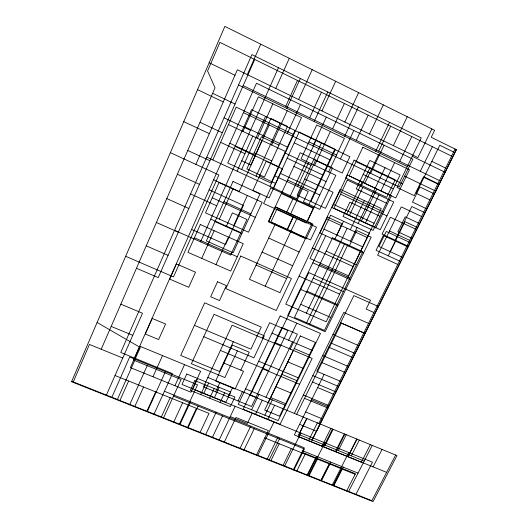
<?xml version="1.0" encoding="UTF-8"?>
<svg xmlns="http://www.w3.org/2000/svg" width="528" height="528" viewBox="0 0 528 528"><rect width="100%" height="100%" fill="white"/><g stroke="black" fill="none" stroke-linecap="round" stroke-linejoin="round"><path stroke-width="0.79" d="M73.273 381.916L89.456 344.441L122.753 358.017M101.231 349.239L215.021 87.8L207.57 70.99L219.925 42.372L452.74 156.677M195.881 164.393L237.376 69.769L417.879 157.588L431.884 128.938M247.302 74.6L260.733 44.167M106.392 395.089L142.507 313.262L120.846 304.168M254.753 59.473L158.242 277.609L136.475 268.264M212.85 159.911L236.174 107.131L293.707 134.607M111.857 397.267L129.677 357.04L197.564 384.787L179.381 424.123M135.069 359.251L140.296 347.49L97.099 322.496M117.388 399.465L135.584 358.519M119.935 400.475L128.614 380.992M242.959 131.439L258.397 96.829L301.481 117.625L270.006 186.358M200.548 241.831L278.48 67.709M129.65 404.818L147.206 365.647M237.098 171.131L252.82 136.099M275.748 88.44L289.285 58.311M134.838 406.402L143.557 387.011M201.722 258.364L214.157 230.703M219.377 219.094L232.94 188.925M241.685 169.468L265.564 116.358M257.36 138.244L272.857 103.811M152.968 376.774L162.512 355.588M262.423 137.287L270.91 118.477L287.503 126.416L264.429 177.058L246.893 168.914L261.373 136.785L278.982 145.121M261.947 140.415L250.859 164.987L241.758 160.743M269.207 124.951L239.184 191.479L213.609 179.764M226.4 226.162L232.399 212.89L246.919 219.457L230.644 255.136L174.53 230.32M146.903 411.206L155.654 391.888M147.391 411.398L165.409 371.646M285.767 106.247L297.462 80.441M286.79 108.306L300.333 78.454M215.978 264.62L228.466 237.092M233.706 225.535L247.328 195.512M256.113 176.154L280.084 123.308M271.663 145.009L287.219 110.741M154.064 414.051L172.471 373.6L120.754 352.46L251.889 54.628L421.252 137.914L397.082 187.486L414.229 195.657L423.581 176.669L439.085 184.153M298.604 99.554L312.213 69.663M287.239 133.558L300.458 104.577M174.92 385.691L184.529 364.657M161.35 416.948L170.141 397.723M163.37 418.222L181.104 379.487L133.525 360.056L256.489 83.226L412.87 159.159L399.28 187.011L243.421 112.649M295.066 130.482L270.996 183.058L227.74 163.007L251.526 109.639L349.892 156.73L342.177 173.032L313.711 159.542M273.088 188.879L299.185 132.013L334.864 149.101L308.53 205.267M309.659 117.797L321.427 92.209M173.811 421.905L182.635 402.758M314.16 121.526L327.796 91.958M192.826 388.859L197.617 378.484M321.981 110.933L335.676 81.286M180.028 424.38L190.476 401.795M275.293 223.925L249.44 279.292L279.946 292.664L305.831 237.798M312.992 145.84L326.297 117.124M289.964 196.68L316.173 140.151M200.713 394.568L205.227 384.839M297.541 186.463L308.669 162.499M286.004 213.767L293.238 198.191M187.546 427.37L196.403 408.309M203.828 393.334L208.633 383.005M187.955 427.997L198.132 406.105M321.374 143.075L297.139 195.175L325.479 208.316L333.069 192.271L304.676 178.979M301.462 188.291L296.63 198.673L206.738 157.172M290.572 214.051L315.711 160.063M314.635 165.317L330.363 131.558M233.336 341.748L219.47 371.488L180.728 355.456L204.673 302.828L261.307 327.089L250.906 349.16L194.436 325.327M332.561 128.872L344.395 103.481M287.093 229.687L293.812 215.279M287.1 230.287L293.951 215.602M209.669 398.211L214.196 388.509M215.609 391.802L219.998 382.411M265.214 286.209L296.987 218.262M214.375 397.63L219.193 387.334M237.382 350.856L224.882 377.56L191.374 363.726L214.025 314.325L264.317 335.782L253.902 357.806L203.755 336.719M344.843 122.054L358.618 92.651M200.119 432.373L209.009 413.391L115.031 375.514M310.913 201.557L335.234 149.714M344.652 136.257L358.393 107.006M220.13 402.461L224.671 392.799M328.621 171.923L344.401 138.336L316.747 124.991L301.072 158.908L335.841 175.342L319.777 209.385L303.415 201.815L308.26 191.459L274.804 175.877M205.682 434.584L216.209 412.19M307.237 221.687L332.488 168.016L300.208 152.717L268.356 221.773L306.075 238.9L312.965 224.314L275.174 206.989M228.195 396.944L232.597 387.598M240.794 370.128L249.249 352.183L232.366 345.068L215.609 380.998L235.118 389.024L243.507 371.257L223.945 363.119M340.415 158.928L353.819 130.489M212.256 437.659L222.512 415.945M262.383 338.092L269.636 322.74L287.852 330.581L251.566 406.494L203.485 386.846L232.096 325.189L280.559 345.833M356.288 140.342L368.188 115.163M219.193 439.956L235.145 406.289M238.049 400.976L242.471 391.657M369.481 134.039L383.328 104.887M224.334 442.002L235.983 417.503L268.323 430.584L256.575 454.826M325.736 235.673L287.734 315.467L325.169 331.709L371.21 237.191L356.75 230.512L349.1 246.352M250.312 395.267L308.741 272.62L370.537 300.201L366.148 309.078L373.91 312.523M251.612 409.794L258.977 394.403M375.712 151.265L389.558 122.331M334.561 239.712L342.184 223.793L327.518 217.021L319.922 233.02L363.535 252.952M346.672 214.421L362.155 182.081M336.95 235.052L343.556 221.265M252.199 413.233L247.302 423.463L230.274 416.579M361.555 185.48L370.055 167.732M378.682 151.166L390.647 126.192M288.598 340.256L296.776 323.189M349.404 215.365L362.828 187.361M364.808 183.242L378.437 154.823M370.623 173.342L384.127 145.2M255.493 414.262L262.251 400.178M240.062 448.259L250.694 426.116M265.94 397.274L292.525 341.939M306.372 313.13L347.134 228.287M290.235 349.081L297.403 334.171L281.985 327.538L243.091 409.213L280.084 424.274L312.16 358.426L274.85 342.527M243.863 450.232L254.206 428.736M350.315 229.753L364.346 200.6M268.151 402.607L293.297 350.387M306.247 323.499L344.428 244.22M393.32 145.642L407.253 116.734M264.911 415.219L272.303 399.894M309.639 324.007L347.82 244.867M358.149 223.456L385.044 167.713M350.453 241.243L357.073 227.515M361.251 221.192L376.787 189.017M267.821 419.285L274.606 405.26M365.495 222.836L378.972 194.99M380.952 190.898L394.634 162.637M399.782 161.37L411.807 136.58M257.796 455.308L273.926 422.083M267.214 459.056L277.919 437.118M269.036 460.238L279.451 438.926M270.97 460.548L279.2 443.725M294.353 413.378L343.748 312.431L369.679 323.855M296.657 414.328L341.352 323.11L365.119 333.518M420.321 171.296L432.406 146.692M324.133 374.385L294.367 434.9L386.615 472.362M283.067 465.359L291.324 448.609M306.695 418.453L298.789 434.485L364.208 461.083M306.946 418.559L298.102 436.504L361.357 462.191L370.346 444.629M395.188 240.207L411.807 206.514L424.895 212.718M390.166 251.645L404.956 221.654L417.727 227.647M388.252 255.842L395.518 241.111M284.645 465.986L300.887 433.059M293.449 469.491L304.234 447.744L164.426 391.268M293.911 470.131L304.399 448.998L173.474 396.145M308.497 440.728L317.368 422.842M318.833 423.449L455.083 149.028M312.041 439.877L456.251 149.602M296.875 470.857L305.164 454.179M311.322 441.791L456.449 149.701L431.231 137.267L434.643 130.304L224.855 26.4L71.551 381.711L373.052 501.6L396.97 455.578L249.823 395.069M307.197 474.956L316.496 456.357M307.342 475.471L316.114 457.928M321.981 446.2L330.878 428.399M308.451 475.457L324.799 442.794M309.078 475.708L317.394 459.096M323.565 446.761L332.435 429.04M325.202 445.229L333.161 429.337M320.687 480.777L329.485 463.313M335.372 451.638L344.302 433.924M321.229 480.539L330.561 462.026M321.46 480.632L329.802 464.092M335.993 451.81L344.89 434.161M338.29 450.549L346.269 434.729M332.33 484.955L348.77 452.555M333.036 485.687L341.867 468.296M347.774 456.674L356.73 439.032M333.518 485.43L341.88 468.956M348.097 456.72L357.02 439.151M333.868 485.569L343.226 467.135M351.285 455.836L359.297 440.088M346.579 491.073L355.436 473.761L302.656 452.509M348.652 491.449L372.24 445.408M355.931 494.34L372.464 462.205L195.149 390.007M373.078 466.871L382.061 449.447M395.624 455.024L371.903 500.696L71.722 381.302M302.716 450.8L358.05 473.108M264.772 437.917L355.139 474.296M299.561 424.34L316.543 431.284L322.45 418.922L305.639 411.985M207.86 377.421L256.001 397.221M270.679 397.558L285.622 403.722M245.566 388.872L285.542 405.352M111.17 326.41L132.759 335.346M303.362 394.964L329.036 405.656M311.632 399.802L328.469 406.811M304.504 398.317L328.053 408.104M275.887 386.747L290.849 392.964M281.86 374.352L296.842 380.635M220.381 350.434L268.693 370.669M262.39 368.683L299.574 384.252M312.497 382.001L336.098 391.921M258.694 361.198L298.815 378.055M317.658 387.552L334.521 394.627M287.859 361.891L302.867 368.234M312.833 375.619L338.567 386.483M341.022 381.539L316.807 371.283L353.879 295.594L378.312 306.478M294.274 348.579L309.309 354.994M321.994 362.617L345.649 372.695M272.006 333.155L312.266 350.387M322.661 355.522L348.46 366.564M125.671 256.278L173.521 276.916L218.882 174.966L170.372 152.665M328.634 347.134L352.922 357.588M331.492 343.24L355.205 353.476M332.963 334.468L358.829 345.695M146.236 245.843L168.062 255.354M300.729 304.326L330.746 317.467M340.6 322.7L364.96 333.359M194.41 237.778L237.263 256.747M256.034 265.049L286.592 278.573M156.394 222.506L178.292 232.188M307.025 291.146L337.095 304.425M300.241 289.205L337.801 305.785M299.079 276.104L339.623 294.122M191.572 229.383L225.628 244.51L243.375 205.405L209.141 189.823M262.04 252.074L292.651 265.729M313.243 278.15L343.352 291.562M312.82 262.805L350.493 279.721M166.795 198.601L188.767 208.454M210.712 219.12L240.893 232.663M215.008 221.621L241.864 233.66M299.132 252.001L268.561 238.003M319.75 264.541L349.912 278.091M312.371 248.087L353.054 266.501M190.542 193.954L216.685 205.781M223.978 201.637L250.899 213.866M212.243 197.776L255.308 217.318M326.172 251.11L356.38 264.805M177.382 174.28L199.419 184.318M400.646 261.532L376.081 250.252L383.328 235.462L407.933 246.86M323.994 229.112L362.835 246.919M397.782 264.436L377.612 255.196L401.306 206.903L421.588 216.487M326.324 218.691L367.145 237.514M402.89 257.506L378.906 246.464L386.258 231.462L410.282 242.629M281.371 193.552L313.493 208.395M187.75 150.467L209.847 160.684M333.175 204.244L374.068 223.271M389.512 230.941L409.741 240.346M259.492 176.009L275.715 183.533M408.236 246.259L382.061 234.122L390.311 217.265L416.533 229.555M280.243 173.29L315.751 189.869M287.615 180.022L319.783 195.017M412.137 238.399L397.868 231.746L405.214 216.843L419.509 223.568M339.676 191.407L383.493 211.966M254.199 152.698L271.775 160.941M340.606 194.152L386.971 215.879M183.751 121.664L209.359 133.657M229.832 143.24L255.526 155.272M235.132 146.414L278.48 166.709M380.008 216.262L349.892 202.178L343.061 216.467L373.124 230.399L400.118 174.953L369.857 160.426L356.242 188.905L386.397 203.128M220.625 142.322L244.926 153.688M287.159 158.215L322.733 174.979M200.013 122.291L222.189 132.719M293.891 166.412L326.113 181.559M228.459 124.588L285.872 151.721M284.803 152.896L311.038 165.284M426.789 208.91L412.467 202.112L419.918 186.998L434.26 193.875M244.002 126.509L287.456 147.101M224.063 117.823L250.457 130.324M308.939 141.88L336.541 155.067M429.851 199.848L416.137 193.294L439.804 145.246L453.592 152.031M197.558 89.674L223.265 101.944M363.165 174.431L393.367 188.813M294.221 142.831L329.855 159.779M356.05 161.647L402.587 183.902M212.626 93.304L235.079 104.042M404.587 176.147L435.851 191.162M243.19 85.661L440.603 181.104M238.517 84.988L407.306 166.525M423.964 177.395L437.705 184.028M209.174 62.746L234.973 75.26M431.858 161.383L445.619 168.089M412.269 156.334L445.005 172.247M139.9 346.269L130.416 367.613L190.978 392.212L200.633 371.296L139.9 346.269M152.262 318.443L145.339 334.033L158.624 339.55L165.574 324.034L152.262 318.443M176.477 263.927L169.732 279.107L188.72 287.285L195.499 272.197L176.477 263.927M200.317 224.525L187.928 252.318L230.703 271.075L243.243 243.685L200.317 224.525M219.028 182.549L205.517 212.863L248.503 232.188L262.178 202.316L219.028 182.549M233.026 181.474L206.349 240.913L233.138 252.78L260.02 193.882L233.026 181.474M266.191 161.271L252.932 190.443L269.128 197.888L282.44 168.874L266.191 161.271M217.51 281.761L210.685 296.736L219.523 300.538L226.36 285.608L217.51 281.761M270.818 187.823L263.624 203.518L306.326 223.073L313.599 207.61L270.818 187.823M240.748 256.047L225.819 288.605L276.276 310.497L291.41 278.494L240.748 256.047M186.747 374.029L181.975 384.437L225.859 402.31L230.69 392.047L186.747 374.029M194.852 380.596L190.351 390.35L230.353 406.619L234.907 396.99L194.852 380.596M275.497 206.884L268.805 221.384L305.224 237.923L311.975 223.601L275.497 206.884M276.896 209.055L270.943 221.945L310.523 239.93L316.536 227.212L276.896 209.055M280.15 315.988L238.227 404.336L278.131 420.611L320.503 333.458L280.15 315.988M340.27 189.288L285.773 304.141L326.179 321.776L381.236 208.534L340.27 189.288M354.116 160.109L345.649 177.956L386.668 197.36L395.221 179.771L354.116 160.109M347.417 175.091L331.987 207.596L375.725 227.911L391.321 195.901L347.417 175.091M330.574 215.266L310.022 258.529L348.724 275.939L369.475 233.251L330.574 215.266M347.318 180.028L333.94 208.177L380.233 229.68L393.756 201.986L347.318 180.028M362.861 147.305L349.285 175.883L395.749 197.908L409.477 169.798L362.861 147.305M332.501 237.864L294.466 317.42L324.436 330.429L362.756 251.698L332.501 237.864M300.353 335.953L264.66 410.058L279.576 416.163L315.407 342.434L300.353 335.953"/></g></svg>
